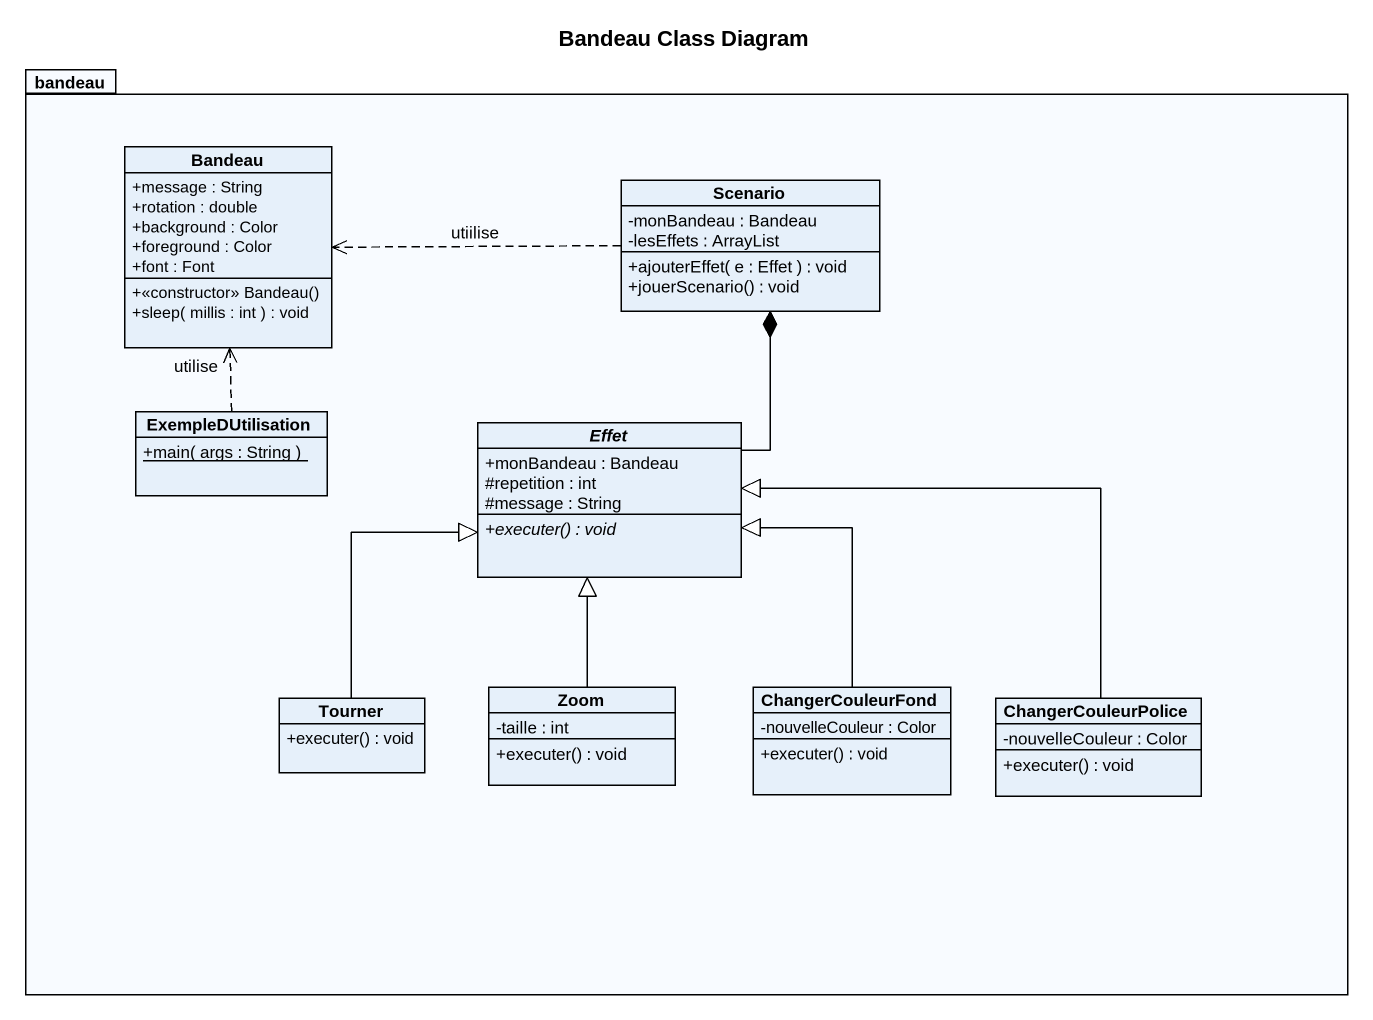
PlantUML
@startuml
title Bandeau Class Diagram
hide circle
hide empty members
skinparam classAttributeIconSize 0
package bandeau {
  class Bandeau {
    +message : String
    +rotation : double
    +background : Color
    +foreground : Color
    +font : Font
    +<<constructor>> Bandeau()
    +sleep( millis : int ) : void
  }
  class Scenario {
    -monBandeau : Bandeau
    -lesEffets : ArrayList
    +ajouterEffet( e : Effet ) : void
    +jouerScenario() : void
  }
  class ExempleDUtilisation {
    {static} +main( args : String )
  }
  abstract class Effet {
    +monBandeau : Bandeau
    #repetition : int
    #message : String
    {abstract} +executer() : void
  }
  class Tourner {
    +executer() : void
  }
  class Zoom {
    -taille : int
    +executer() : void
  }
  class ChangerCouleurFond {
    -nouvelleCouleur : Color
    +executer() : void
  }
  class ChangerCouleurPolice {
    -nouvelleCouleur : Color
    +executer() : void
  }
}
Scenario .left.> Bandeau : utiilise
Scenario *-- Effet
ExempleDUtilisation .up.> Bandeau : utilise
Tourner -up-|> Effet
Zoom -up-|> Effet
ChangerCouleurFond -up-|> Effet
ChangerCouleurPolice -left-|> Effet
@enduml
